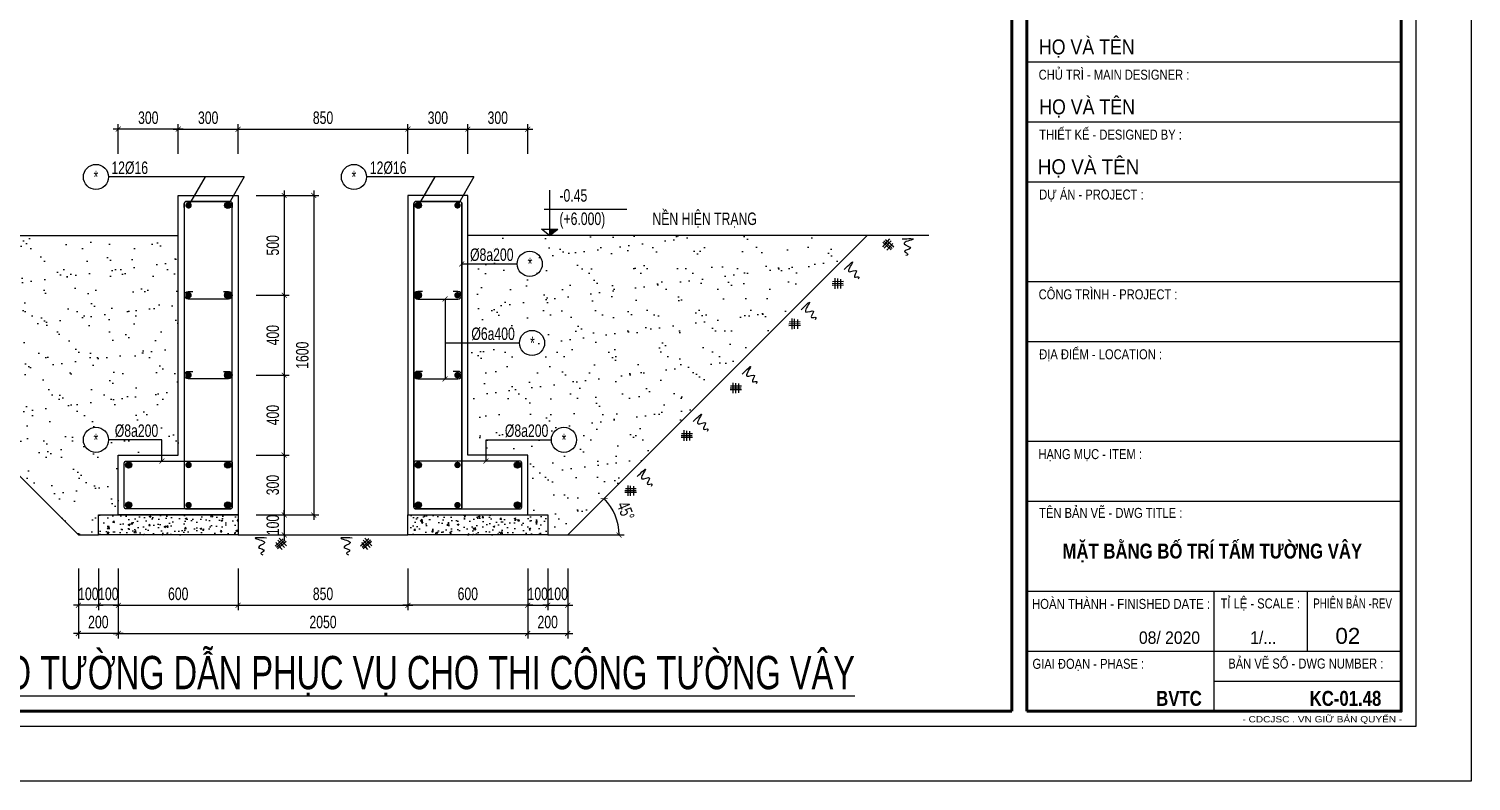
# Model space of a CAD drawing. Extents: x -492186 to -87117, y -344848 to 147457.
# Drawn here: x -381757 to -323986, y 28657 to 58793 of the extents above; entities that cross this region are included whole.
import ezdxf
from ezdxf.enums import TextEntityAlignment as Align

# ---------------------------------------------------------------- set-up
doc = ezdxf.new("R2010")
doc.units = 0
doc.header["$LTSCALE"] = 250
doc.header["$MEASUREMENT"] = 0
doc.layers.get('0').update_dxf_attribs({"linetype": 'CONTINUOUS'})
doc.layers.get('Defpoints').update_dxf_attribs({"linetype": 'CONTINUOUS'})
for name, color, linetype in [('CDC -TEXT KHUNG', 7, 'CONTINUOUS'), ('CDC-KHUNGTEN', 7, 'CONTINUOUS'), ('CDC.02.DIM', 1, 'CONTINUOUS'), ('CDC.03.BORDER', 3, 'CONTINUOUS'), ('CDC.05.STEEL', 4, 'CONTINUOUS'), ('CDC.06.TEXT', 2, 'CONTINUOUS'), ('CDC.10.HATCH', 9, 'CONTINUOUS'), ('CDC.11.NOTE', 8, 'CONTINUOUS'), ('CDC.12.PILE', 7, 'CONTINUOUS'), ('CDC.14.STEELNUM', 9, 'CONTINUOUS')]:
    doc.layers.add(name, color=color, linetype=linetype)
doc.styles.add('arial', font='arial.ttf', dxfattribs={"width": 0.7})
doc.styles.add('Arial_B_3', font='arialbd.ttf', dxfattribs={"width": 0.75, "height": 3})
doc.styles.add('KT CDC', font='arial.ttf', dxfattribs={"width": 0.85, "height": 200})
doc.dimstyles.new('DIM 200-25', dxfattribs={"dimscale": 200, "dimtxt": 2.5, "dimasz": 1, "dimexe": 1, "dimexo": 0, "dimgap": 1, "dimtad": 1, "dimdec": 0, "dimlfac": 0.125, "dimdsep": 46, "dimtxsty": 'arial', "dimblk": 'ARCHTICK', "dimcen": 1, "dimdle": 1, "dimclrd": 256, "dimclre": 256, "dimclrt": 2, "dimadec": 0, "dimazin": 0, "dimtfac": 0.00072, "dimtdec": 0, "dimtix": 1, "dimtmove": 2, "dimatfit": 3, "dimldrblk": 'ARCHTICK', "dimfxl": 1, "dimtolj": 1, "dimlwd": -1, "dimlwe": -1, "dimarcsym": 1})
pattern_1 = [(50, (0, 0), (717.2602, -62.7521), [75, -825]), (355, (0, 0), (-138.7513, 752.1921), [60, -660]), (100.45144, (59.8, -5.2), (578.5088, 689.44), [63.7402, -701.1421]), (46.1842, (0, 200), (1067.2413, -165.5193), [112.5, -1237.5]), (96.63564, (88.9, 186.2), (934.662, 974.1186), [95.6103, -1051.7138]), (351.18416, (0, 200), (934.662, 974.1186), [90, -990]), (21, (100, 150), (596.90705, -402.6189), [75, -825]), (326, (100, 150), (243.3153, 725.15), [60, -660]), (71.45144, (149.74, 116.45), (840.2224, 322.5312), [63.7402, -701.1421]), (37.5, (0, 0), (12.15986, 332.89385), [0, -652, 0, -670, 0, -662.5]), (7.5, (0, 0), (263.06954, 394.4117), [0, -382, 0, -637, 0, -252.5]), (327.5, (-223, 0), (533.82244, -22.55487), [0, -250, 0, -780, 0, -1035]), (317.5, (-323, 0), (583.18617, 100.105), [0, -325, 0, -518, 0, -735])]
pattern_2 = [(37.5, (118496.4, -20105.5), (-41.9956, 1284.5492), [0, -1013.3333, 0, -1133.3333, 0, -1083.3333]), (7.5, (118496.4, -20105.5), (1179.851, 1881.4307), [0, -546.6667, 0, -913.3333, 0, -350]), (327.5, (117676.4, -20105.5), (2076.0946, 3.7727), [0, -333.3333, 0, -1200, 0, -1566.6667]), (317.5, (117676.4, -20105.5), (2004.0844, 585.117), [0, -166.6667, 0, -786.6667, 0, -900])]

# ---------------------------------------------------------------- blocks, each defined once
blk = doc.blocks.new('_ARCHTICK')
at = {"color": 0, "linetype": 'ByBlock', "const_width": 0.15}
blk.add_lwpolyline([(-0.5, -0.5), (0.5, 0.5)], dxfattribs=at)
blk = doc.blocks.new('*D8')
at = {"layer": 'CDC.02.DIM', "transparency": 16777216}
for p, q in [((-378174, 37176), (-378174, 35501)), ((-373374, 37176), (-373374, 35501)), ((-378374, 35701), (-373174, 35701))]:
    blk.add_line(p, q, dxfattribs=at)
at = {"layer": 'Defpoints', "color": 0, "transparency": 16777216}
for p in [(-378174, 37176), (-373374, 37176), (-373374, 35701)]:
    blk.add_point(p, dxfattribs=at)
at = {"layer": 'CDC.02.DIM', "transparency": 16777216, "xscale": 200, "yscale": 200, "zscale": 200, "rotation": 180}
blk.add_blockref('_ARCHTICK', (-378174, 35701), dxfattribs=at)
at = {"layer": 'CDC.02.DIM', "transparency": 16777216, "xscale": 200, "yscale": 200, "zscale": 200}
blk.add_blockref('_ARCHTICK', (-373374, 35701), dxfattribs=at)
at = {"layer": 'CDC.02.DIM', "color": 2, "transparency": 16777216, "insert": (-375774, 36157), "char_height": 500, "attachment_point": 5, "style": 'arial'}
blk.add_mtext('\\A1;600', dxfattribs=at)
blk = doc.blocks.new('*D9')
at = {"layer": 'CDC.02.DIM', "transparency": 16777216}
for p, q in [((-366574, 37176), (-366574, 35501)), ((-361774, 37176), (-361774, 35501)), ((-361574, 35701), (-366774, 35701))]:
    blk.add_line(p, q, dxfattribs=at)
at = {"layer": 'Defpoints', "color": 0, "transparency": 16777216}
for p in [(-366574, 37176), (-361774, 37176), (-366574, 35701)]:
    blk.add_point(p, dxfattribs=at)
at = {"layer": 'CDC.02.DIM', "transparency": 16777216, "xscale": 200, "yscale": 200, "zscale": 200, "rotation": 180}
blk.add_blockref('_ARCHTICK', (-366574, 35701), dxfattribs=at)
at = {"layer": 'CDC.02.DIM', "transparency": 16777216, "xscale": 200, "yscale": 200, "zscale": 200}
blk.add_blockref('_ARCHTICK', (-361774, 35701), dxfattribs=at)
at = {"layer": 'CDC.02.DIM', "color": 2, "transparency": 16777216, "insert": (-364174, 36157), "char_height": 500, "attachment_point": 5, "style": 'arial'}
blk.add_mtext('\\A1;600', dxfattribs=at)
blk = doc.blocks.new('*D10')
at = {"layer": 'CDC.02.DIM', "transparency": 16777216}
for p, q in [((-373374, 37176), (-373374, 35501)), ((-366574, 37176), (-366574, 35501)), ((-373574, 35701), (-366374, 35701))]:
    blk.add_line(p, q, dxfattribs=at)
at = {"layer": 'Defpoints', "color": 0, "transparency": 16777216}
for p in [(-373374, 37176), (-366574, 37176), (-366574, 35701)]:
    blk.add_point(p, dxfattribs=at)
at = {"layer": 'CDC.02.DIM', "transparency": 16777216, "xscale": 200, "yscale": 200, "zscale": 200, "rotation": 180}
blk.add_blockref('_ARCHTICK', (-373374, 35701), dxfattribs=at)
at = {"layer": 'CDC.02.DIM', "transparency": 16777216, "xscale": 200, "yscale": 200, "zscale": 200}
blk.add_blockref('_ARCHTICK', (-366574, 35701), dxfattribs=at)
at = {"layer": 'CDC.02.DIM', "color": 2, "transparency": 16777216, "insert": (-369974, 36157), "char_height": 500, "attachment_point": 5, "style": 'arial'}
blk.add_mtext('\\A1;850', dxfattribs=at)
blk = doc.blocks.new('*D11')
at = {"layer": 'CDC.02.DIM', "transparency": 16777216}
for p, q in [((-378174, 37176), (-378174, 34374)), ((-361774, 37176), (-361774, 34374)), ((-378374, 34574), (-361574, 34574))]:
    blk.add_line(p, q, dxfattribs=at)
at = {"layer": 'Defpoints', "color": 0, "transparency": 16777216}
for p in [(-378174, 37176), (-361774, 37176), (-361774, 34574)]:
    blk.add_point(p, dxfattribs=at)
at = {"layer": 'CDC.02.DIM', "transparency": 16777216, "xscale": 200, "yscale": 200, "zscale": 200, "rotation": 180}
blk.add_blockref('_ARCHTICK', (-378174, 34574), dxfattribs=at)
at = {"layer": 'CDC.02.DIM', "transparency": 16777216, "xscale": 200, "yscale": 200, "zscale": 200}
blk.add_blockref('_ARCHTICK', (-361774, 34574), dxfattribs=at)
at = {"layer": 'CDC.02.DIM', "color": 2, "transparency": 16777216, "insert": (-369974, 35029), "char_height": 500, "attachment_point": 5, "style": 'arial'}
blk.add_mtext('\\A1;2050', dxfattribs=at)
blk = doc.blocks.new('*D12')
at = {"layer": 'CDC.02.DIM', "transparency": 16777216}
for p, q in [((-375774, 53787), (-375774, 54975)), ((-373374, 53787), (-373374, 54975)), ((-375974, 54775), (-373174, 54775))]:
    blk.add_line(p, q, dxfattribs=at)
at = {"layer": 'Defpoints', "color": 0, "transparency": 16777216}
for p in [(-373374, 54775), (-375774, 53787), (-373374, 53787)]:
    blk.add_point(p, dxfattribs=at)
at = {"layer": 'CDC.02.DIM', "transparency": 16777216, "xscale": 200, "yscale": 200, "zscale": 200, "rotation": 180}
blk.add_blockref('_ARCHTICK', (-375774, 54775), dxfattribs=at)
at = {"layer": 'CDC.02.DIM', "transparency": 16777216, "xscale": 200, "yscale": 200, "zscale": 200}
blk.add_blockref('_ARCHTICK', (-373374, 54775), dxfattribs=at)
at = {"layer": 'CDC.02.DIM', "color": 2, "transparency": 16777216, "insert": (-374574, 55230), "char_height": 500, "attachment_point": 5, "style": 'arial'}
blk.add_mtext('\\A1;300', dxfattribs=at)
blk = doc.blocks.new('*D13')
at = {"layer": 'CDC.02.DIM', "transparency": 16777216}
for p, q in [((-373374, 53787), (-373374, 54975)), ((-366574, 53787), (-366574, 54975)), ((-373574, 54775), (-366374, 54775))]:
    blk.add_line(p, q, dxfattribs=at)
at = {"layer": 'Defpoints', "color": 0, "transparency": 16777216}
for p in [(-366574, 54775), (-373374, 53787), (-366574, 53787)]:
    blk.add_point(p, dxfattribs=at)
at = {"layer": 'CDC.02.DIM', "transparency": 16777216, "xscale": 200, "yscale": 200, "zscale": 200, "rotation": 180}
blk.add_blockref('_ARCHTICK', (-373374, 54775), dxfattribs=at)
at = {"layer": 'CDC.02.DIM', "transparency": 16777216, "xscale": 200, "yscale": 200, "zscale": 200}
blk.add_blockref('_ARCHTICK', (-366574, 54775), dxfattribs=at)
at = {"layer": 'CDC.02.DIM', "color": 2, "transparency": 16777216, "insert": (-369974, 55230), "char_height": 500, "attachment_point": 5, "style": 'arial'}
blk.add_mtext('\\A1;850', dxfattribs=at)
blk = doc.blocks.new('*D14')
at = {"layer": 'CDC.02.DIM', "transparency": 16777216}
for p, q in [((-366574, 53787), (-366574, 54975)), ((-364174, 53787), (-364174, 54975)), ((-366774, 54775), (-363974, 54775))]:
    blk.add_line(p, q, dxfattribs=at)
at = {"layer": 'Defpoints', "color": 0, "transparency": 16777216}
for p in [(-364174, 54775), (-366574, 53787), (-364174, 53787)]:
    blk.add_point(p, dxfattribs=at)
at = {"layer": 'CDC.02.DIM', "transparency": 16777216, "xscale": 200, "yscale": 200, "zscale": 200, "rotation": 180}
blk.add_blockref('_ARCHTICK', (-366574, 54775), dxfattribs=at)
at = {"layer": 'CDC.02.DIM', "transparency": 16777216, "xscale": 200, "yscale": 200, "zscale": 200}
blk.add_blockref('_ARCHTICK', (-364174, 54775), dxfattribs=at)
at = {"layer": 'CDC.02.DIM', "color": 2, "transparency": 16777216, "insert": (-365374, 55230), "char_height": 500, "attachment_point": 5, "style": 'arial'}
blk.add_mtext('\\A1;300', dxfattribs=at)
blk = doc.blocks.new('A$C12976D00')
at = {"layer": 'CDC.10.HATCH'}
for p, q in [((37.9, 88.8), (0, 47.4)), ((7.9, 78.6), (52.4, 38.7)), ((45.9, 78.5), (9.9, 39.2)), ((16.5, 85.3), (60.2, 46.1)), ((1.6, 71.8), (47, 31.1)), ((56.4, 64.9), (23, 28.4))]:
    blk.add_line(p, q, dxfattribs=at)
blk.add_spline([(105.7, 89.6), (164.7, 87.4), (116.6, 63.4), (149.4, 39.3), (118.8, 21.9), (136.3, 6.6), (125.4, 0)], degree=3, dxfattribs=at)
blk = doc.blocks.new('*D15')
at = {"layer": 'CDC.02.DIM', "transparency": 16777216}
for p, q in [((-361774, 37176), (-361774, 35501)), ((-360974, 37176), (-360974, 35501)), ((-361774, 35701), (-361974, 35701)), ((-361774, 35701), (-360974, 35701)), ((-360974, 35701), (-360774, 35701))]:
    blk.add_line(p, q, dxfattribs=at)
at = {"layer": 'Defpoints', "color": 0, "transparency": 16777216}
for p in [(-361774, 37176), (-360974, 37176), (-360974, 35701)]:
    blk.add_point(p, dxfattribs=at)
at = {"layer": 'CDC.02.DIM', "transparency": 16777216, "xscale": 200, "yscale": 200, "zscale": 200}
blk.add_blockref('_ARCHTICK', (-361774, 35701), dxfattribs=at)
at = {"layer": 'CDC.02.DIM', "transparency": 16777216, "xscale": 200, "yscale": 200, "zscale": 200, "rotation": 180}
blk.add_blockref('_ARCHTICK', (-360974, 35701), dxfattribs=at)
at = {"layer": 'CDC.02.DIM', "color": 2, "transparency": 16777216, "insert": (-361374, 36157), "char_height": 500, "attachment_point": 5, "style": 'arial'}
blk.add_mtext('\\A1;100', dxfattribs=at)
blk = doc.blocks.new('*D114')
at = {"layer": 'CDC.02.DIM', "transparency": 16777216}
for p, q in [((-372654, 39319), (-371329, 39319)), ((-371529, 39319), (-371529, 39519)), ((-371529, 39319), (-371529, 38519)), ((-372654, 38519), (-371329, 38519)), ((-371529, 38519), (-371529, 38319))]:
    blk.add_line(p, q, dxfattribs=at)
at = {"layer": 'Defpoints', "color": 0, "transparency": 16777216}
for p in [(-372654, 39319), (-372654, 38519), (-371529, 38519)]:
    blk.add_point(p, dxfattribs=at)
at = {"layer": 'CDC.02.DIM', "transparency": 16777216, "xscale": 200, "yscale": 200, "zscale": 200}
for p, rotation in [((-371529, 39319), 270), ((-371529, 38519), 90)]:
    blk.add_blockref('_ARCHTICK', p, dxfattribs=dict(at, rotation=rotation))
at = {"layer": 'CDC.02.DIM', "color": 2, "transparency": 16777216, "insert": (-371984, 38919), "char_height": 500, "attachment_point": 5, "rotation": 90, "style": 'arial'}
blk.add_mtext('\\A1;100', dxfattribs=at)
blk = doc.blocks.new('*D115')
at = {"layer": 'CDC.02.DIM', "transparency": 16777216}
for p, q in [((-372654, 41719), (-371329, 41719)), ((-371529, 41919), (-371529, 39119)), ((-372654, 39319), (-371329, 39319))]:
    blk.add_line(p, q, dxfattribs=at)
at = {"layer": 'Defpoints', "color": 0, "transparency": 16777216}
for p in [(-372654, 41719), (-372654, 39319), (-371529, 39319)]:
    blk.add_point(p, dxfattribs=at)
at = {"layer": 'CDC.02.DIM', "transparency": 16777216, "xscale": 200, "yscale": 200, "zscale": 200}
for p, rotation in [((-371529, 41719), 90), ((-371529, 39319), 270)]:
    blk.add_blockref('_ARCHTICK', p, dxfattribs=dict(at, rotation=rotation))
at = {"layer": 'CDC.02.DIM', "color": 2, "transparency": 16777216, "insert": (-371985, 40519), "char_height": 500, "attachment_point": 5, "rotation": 90, "style": 'arial'}
blk.add_mtext('\\A1;300', dxfattribs=at)
blk = doc.blocks.new('*D116')
at = {"layer": 'CDC.02.DIM', "transparency": 16777216}
for p, q in [((-372654, 52119), (-371329, 52119)), ((-371529, 52319), (-371529, 47922)), ((-372654, 48122), (-371329, 48122))]:
    blk.add_line(p, q, dxfattribs=at)
at = {"layer": 'Defpoints', "color": 0, "transparency": 16777216}
for p in [(-372654, 52119), (-372654, 48122), (-371529, 48122)]:
    blk.add_point(p, dxfattribs=at)
at = {"layer": 'CDC.02.DIM', "transparency": 16777216, "xscale": 200, "yscale": 200, "zscale": 200}
for p, rotation in [((-371529, 52119), 90), ((-371529, 48122), 270)]:
    blk.add_blockref('_ARCHTICK', p, dxfattribs=dict(at, rotation=rotation))
at = {"layer": 'CDC.02.DIM', "color": 2, "transparency": 16777216, "insert": (-371984, 50121), "char_height": 500, "attachment_point": 5, "rotation": 90, "style": 'arial'}
blk.add_mtext('\\A1;500', dxfattribs=at)
blk = doc.blocks.new('*D117')
at = {"layer": 'CDC.02.DIM', "transparency": 16777216}
for p, q in [((-372654, 48122), (-371329, 48122)), ((-371529, 48322), (-371529, 44722)), ((-372654, 44922), (-371329, 44922))]:
    blk.add_line(p, q, dxfattribs=at)
at = {"layer": 'Defpoints', "color": 0, "transparency": 16777216}
for p in [(-372654, 48122), (-372654, 44922), (-371529, 44922)]:
    blk.add_point(p, dxfattribs=at)
at = {"layer": 'CDC.02.DIM', "transparency": 16777216, "xscale": 200, "yscale": 200, "zscale": 200}
for p, rotation in [((-371529, 48122), 90), ((-371529, 44922), 270)]:
    blk.add_blockref('_ARCHTICK', p, dxfattribs=dict(at, rotation=rotation))
at = {"layer": 'CDC.02.DIM', "color": 2, "transparency": 16777216, "insert": (-371984, 46522), "char_height": 500, "attachment_point": 5, "rotation": 90, "style": 'arial'}
blk.add_mtext('\\A1;400', dxfattribs=at)
blk = doc.blocks.new('*D118')
at = {"layer": 'CDC.02.DIM', "transparency": 16777216}
for p, q in [((-371529, 45122), (-371529, 41519)), ((-372654, 44922), (-371329, 44922)), ((-372654, 41719), (-371329, 41719))]:
    blk.add_line(p, q, dxfattribs=at)
at = {"layer": 'Defpoints', "color": 0, "transparency": 16777216}
for p in [(-372654, 44922), (-372654, 41719), (-371529, 41719)]:
    blk.add_point(p, dxfattribs=at)
at = {"layer": 'CDC.02.DIM', "transparency": 16777216, "xscale": 200, "yscale": 200, "zscale": 200}
for p, rotation in [((-371529, 44922), 90), ((-371529, 41719), 270)]:
    blk.add_blockref('_ARCHTICK', p, dxfattribs=dict(at, rotation=rotation))
at = {"layer": 'CDC.02.DIM', "color": 2, "transparency": 16777216, "insert": (-371984, 43321), "char_height": 500, "attachment_point": 5, "rotation": 90, "style": 'arial'}
blk.add_mtext('\\A1;400', dxfattribs=at)
blk = doc.blocks.new('*D119')
at = {"layer": 'CDC.02.DIM', "transparency": 16777216}
for p, q in [((-371473, 52119), (-370148, 52119)), ((-370348, 52319), (-370348, 39119)), ((-371473, 39319), (-370148, 39319))]:
    blk.add_line(p, q, dxfattribs=at)
at = {"layer": 'Defpoints', "color": 0, "transparency": 16777216}
for p in [(-371473, 52119), (-371473, 39319), (-370348, 39319)]:
    blk.add_point(p, dxfattribs=at)
at = {"layer": 'CDC.02.DIM', "transparency": 16777216, "xscale": 200, "yscale": 200, "zscale": 200}
for p, rotation in [((-370348, 52119), 90), ((-370348, 39319), 270)]:
    blk.add_blockref('_ARCHTICK', p, dxfattribs=dict(at, rotation=rotation))
at = {"layer": 'CDC.02.DIM', "color": 2, "transparency": 16777216, "insert": (-370803, 45719), "char_height": 500, "attachment_point": 5, "rotation": 90, "style": 'arial'}
blk.add_mtext('\\A1;1600', dxfattribs=at)
blk = doc.blocks.new('*D127')
at = {"layer": 'CDC.02.DIM', "transparency": 16777216}
for p, q in [((-378174, 53787), (-378174, 54975)), ((-375774, 53787), (-375774, 54975)), ((-375574, 54775), (-378374, 54775))]:
    blk.add_line(p, q, dxfattribs=at)
at = {"layer": 'Defpoints', "color": 0, "transparency": 16777216}
for p in [(-378174, 54775), (-378174, 53787), (-375774, 53787)]:
    blk.add_point(p, dxfattribs=at)
at = {"layer": 'CDC.02.DIM', "transparency": 16777216, "xscale": 200, "yscale": 200, "zscale": 200, "rotation": 180}
blk.add_blockref('_ARCHTICK', (-378174, 54775), dxfattribs=at)
at = {"layer": 'CDC.02.DIM', "transparency": 16777216, "xscale": 200, "yscale": 200, "zscale": 200}
blk.add_blockref('_ARCHTICK', (-375774, 54775), dxfattribs=at)
at = {"layer": 'CDC.02.DIM', "color": 2, "transparency": 16777216, "insert": (-376974, 55230), "char_height": 500, "attachment_point": 5, "style": 'arial'}
blk.add_mtext('\\A1;300', dxfattribs=at)
blk = doc.blocks.new('*D128')
at = {"layer": 'CDC.02.DIM', "transparency": 16777216}
for p, q in [((-364174, 53787), (-364174, 54975)), ((-361774, 53787), (-361774, 54975)), ((-364374, 54775), (-361574, 54775))]:
    blk.add_line(p, q, dxfattribs=at)
at = {"layer": 'Defpoints', "color": 0, "transparency": 16777216}
for p in [(-361774, 54775), (-364174, 53787), (-361774, 53787)]:
    blk.add_point(p, dxfattribs=at)
at = {"layer": 'CDC.02.DIM', "transparency": 16777216, "xscale": 200, "yscale": 200, "zscale": 200, "rotation": 180}
blk.add_blockref('_ARCHTICK', (-364174, 54775), dxfattribs=at)
at = {"layer": 'CDC.02.DIM', "transparency": 16777216, "xscale": 200, "yscale": 200, "zscale": 200}
blk.add_blockref('_ARCHTICK', (-361774, 54775), dxfattribs=at)
at = {"layer": 'CDC.02.DIM', "color": 2, "transparency": 16777216, "insert": (-362974, 55230), "char_height": 500, "attachment_point": 5, "style": 'arial'}
blk.add_mtext('\\A1;300', dxfattribs=at)
blk = doc.blocks.new('*D129')
at = {"layer": 'CDC.02.DIM', "transparency": 16777216}
for p, q in [((-379774, 37176), (-379774, 35501)), ((-378974, 37176), (-378974, 35501)), ((-379774, 35701), (-379974, 35701)), ((-378974, 35701), (-379774, 35701)), ((-378974, 35701), (-378774, 35701))]:
    blk.add_line(p, q, dxfattribs=at)
at = {"layer": 'Defpoints', "color": 0, "transparency": 16777216}
for p in [(-379774, 37176), (-378974, 37176), (-379774, 35701)]:
    blk.add_point(p, dxfattribs=at)
at = {"layer": 'CDC.02.DIM', "transparency": 16777216, "xscale": 200, "yscale": 200, "zscale": 200}
blk.add_blockref('_ARCHTICK', (-379774, 35701), dxfattribs=at)
at = {"layer": 'CDC.02.DIM', "transparency": 16777216, "xscale": 200, "yscale": 200, "zscale": 200, "rotation": 180}
blk.add_blockref('_ARCHTICK', (-378974, 35701), dxfattribs=at)
at = {"layer": 'CDC.02.DIM', "color": 2, "transparency": 16777216, "insert": (-379374, 36157), "char_height": 500, "attachment_point": 5, "style": 'arial'}
blk.add_mtext('\\A1;100', dxfattribs=at)
blk = doc.blocks.new('*D130')
at = {"layer": 'CDC.02.DIM', "transparency": 16777216}
for p, q in [((-378974, 37176), (-378974, 35501)), ((-378174, 37176), (-378174, 35501)), ((-378974, 35701), (-379174, 35701)), ((-378174, 35701), (-378974, 35701)), ((-378174, 35701), (-377974, 35701))]:
    blk.add_line(p, q, dxfattribs=at)
at = {"layer": 'Defpoints', "color": 0, "transparency": 16777216}
for p in [(-378974, 37176), (-378174, 37176), (-378974, 35701)]:
    blk.add_point(p, dxfattribs=at)
at = {"layer": 'CDC.02.DIM', "transparency": 16777216, "xscale": 200, "yscale": 200, "zscale": 200}
blk.add_blockref('_ARCHTICK', (-378974, 35701), dxfattribs=at)
at = {"layer": 'CDC.02.DIM', "transparency": 16777216, "xscale": 200, "yscale": 200, "zscale": 200, "rotation": 180}
blk.add_blockref('_ARCHTICK', (-378174, 35701), dxfattribs=at)
at = {"layer": 'CDC.02.DIM', "color": 2, "transparency": 16777216, "insert": (-378574, 36157), "char_height": 500, "attachment_point": 5, "style": 'arial'}
blk.add_mtext('\\A1;100', dxfattribs=at)
blk = doc.blocks.new('*D131')
at = {"layer": 'CDC.02.DIM', "transparency": 16777216}
for p, q in [((-379774, 37176), (-379774, 34374)), ((-378174, 37176), (-378174, 34374)), ((-377974, 34574), (-379974, 34574))]:
    blk.add_line(p, q, dxfattribs=at)
at = {"layer": 'Defpoints', "color": 0, "transparency": 16777216}
for p in [(-379774, 37176), (-378174, 37176), (-379774, 34574)]:
    blk.add_point(p, dxfattribs=at)
at = {"layer": 'CDC.02.DIM', "transparency": 16777216, "xscale": 200, "yscale": 200, "zscale": 200, "rotation": 180}
blk.add_blockref('_ARCHTICK', (-379774, 34574), dxfattribs=at)
at = {"layer": 'CDC.02.DIM', "transparency": 16777216, "xscale": 200, "yscale": 200, "zscale": 200}
blk.add_blockref('_ARCHTICK', (-378174, 34574), dxfattribs=at)
at = {"layer": 'CDC.02.DIM', "color": 2, "transparency": 16777216, "insert": (-378974, 35029), "char_height": 500, "attachment_point": 5, "style": 'arial'}
blk.add_mtext('\\A1;200', dxfattribs=at)
blk = doc.blocks.new('*D132')
at = {"layer": 'CDC.02.DIM', "transparency": 16777216}
for p, q in [((-360974, 37176), (-360974, 35501)), ((-360174, 37176), (-360174, 35501)), ((-360974, 35701), (-361174, 35701)), ((-360974, 35701), (-360174, 35701)), ((-360174, 35701), (-359974, 35701))]:
    blk.add_line(p, q, dxfattribs=at)
at = {"layer": 'Defpoints', "color": 0, "transparency": 16777216}
for p in [(-360974, 37176), (-360174, 37176), (-360174, 35701)]:
    blk.add_point(p, dxfattribs=at)
at = {"layer": 'CDC.02.DIM', "transparency": 16777216, "xscale": 200, "yscale": 200, "zscale": 200}
blk.add_blockref('_ARCHTICK', (-360974, 35701), dxfattribs=at)
at = {"layer": 'CDC.02.DIM', "transparency": 16777216, "xscale": 200, "yscale": 200, "zscale": 200, "rotation": 180}
blk.add_blockref('_ARCHTICK', (-360174, 35701), dxfattribs=at)
at = {"layer": 'CDC.02.DIM', "color": 2, "transparency": 16777216, "insert": (-360574, 36157), "char_height": 500, "attachment_point": 5, "style": 'arial'}
blk.add_mtext('\\A1;100', dxfattribs=at)
blk = doc.blocks.new('*D133')
at = {"layer": 'CDC.02.DIM', "transparency": 16777216}
for p, q in [((-361774, 37176), (-361774, 34374)), ((-360174, 37176), (-360174, 34374)), ((-361974, 34574), (-359974, 34574))]:
    blk.add_line(p, q, dxfattribs=at)
at = {"layer": 'Defpoints', "color": 0, "transparency": 16777216}
for p in [(-361774, 37176), (-360174, 37176), (-360174, 34574)]:
    blk.add_point(p, dxfattribs=at)
at = {"layer": 'CDC.02.DIM', "transparency": 16777216, "xscale": 200, "yscale": 200, "zscale": 200, "rotation": 180}
blk.add_blockref('_ARCHTICK', (-361774, 34574), dxfattribs=at)
at = {"layer": 'CDC.02.DIM', "transparency": 16777216, "xscale": 200, "yscale": 200, "zscale": 200}
blk.add_blockref('_ARCHTICK', (-360174, 34574), dxfattribs=at)
at = {"layer": 'CDC.02.DIM', "color": 2, "transparency": 16777216, "insert": (-360974, 35029), "char_height": 500, "attachment_point": 5, "style": 'arial'}
blk.add_mtext('\\A1;200', dxfattribs=at)
blk = doc.blocks.new('*D134')
at = {"layer": 'CDC.02.DIM', "transparency": 16777216}
blk.add_line((-358494, 38519), (-357915, 38519), dxfattribs=at)
blk.add_arc((-360174, 38519), 2059, 0, 45, dxfattribs=at)
at = {"layer": 'Defpoints', "color": 0, "transparency": 16777216}
for p in [(-348174, 50519), (-358185, 39052), (-360174, 38519), (-360174, 38519), (-358494, 38519)]:
    blk.add_point(p, dxfattribs=at)
at = {"layer": 'CDC.02.DIM', "transparency": 16777216, "xscale": 200, "yscale": 200, "zscale": 200}
for p, rotation in [((-358718, 39975), 135.0000000000007), ((-358115, 38519), 270.0000000000005)]:
    blk.add_blockref('_ARCHTICK', p, dxfattribs=dict(at, rotation=rotation))
at = {"layer": 'CDC.02.DIM', "color": 2, "transparency": 16777216, "insert": (-357852, 39481), "char_height": 500, "attachment_point": 5, "rotation": 292.5, "style": 'arial'}
blk.add_mtext('\\A1;45°', dxfattribs=at)
blk = doc.blocks.new('KHUNG TEN')
at = {"layer": 'CDC-KHUNGTEN', "color": 6, "lineweight": 25}
for p, q in [((82700, 14400), (75200, 14400)), ((82700, 13200), (75200, 13200)), ((82700, 12000), (75200, 12000)), ((82700, 10000), (75200, 10000)), ((82700, 8800), (75200, 8800)), ((82700, 6800), (75200, 6800)), ((82700, 5600), (75200, 5600)), ((82700, 3800), (75200, 3800)), ((78950, 1400), (78950, 3800)), ((80825, 2600), (80825, 3800)), ((82700, 2600), (75200, 2600)), ((78950, 2000), (82700, 2000))]:
    blk.add_line(p, q, dxfattribs=at)
at = {"layer": 'CDC-KHUNGTEN', "color": 8}
blk.add_lwpolyline([(75096, 1100), (83000, 1100), (83000, 58300), (3000, 58300), (3000, 1100), (75096, 1100)], dxfattribs=at)
at = {"layer": 'CDC-KHUNGTEN', "color": 255, "lineweight": 60}
blk.add_lwpolyline([(74900, 1400), (74900, 58000), (3300, 58000), (3300, 1400), (74900, 1400)], close=True, dxfattribs=at)
blk.add_lwpolyline([(75200, 1400), (82700, 1400), (82700, 58000), (75200, 58000), (75200, 1400)], dxfattribs=at)
at = {"layer": 'Defpoints', "color": 1, "ltscale": 0.2}
blk.add_lwpolyline([(0, 0), (0, 59400), (84100, 59400), (84100, 0), (0, 0)], close=True, dxfattribs=at)
at = {"layer": 'CDC -TEXT KHUNG', "color": 7, "style": 'Arial_B_3', "width": 0.8}
blk.add_text('BVTC', height=300, dxfattribs=at).set_placement((78705, 1508), align=Align.RIGHT)
at = {"layer": 'CDC -TEXT KHUNG', "color": 6, "style": 'KT CDC', "width": 1.15}
blk.add_text('- CDCJSC . VN GIỮ BẢN QUYỂN -', height=125.69, dxfattribs=at).set_placement((79519, 1177))
at = {"layer": 'CDC-KHUNGTEN', "color": 7}
for style, width, p in [('KT CDC', 0.85, (75442, 14556)), ('KT CDC', 0.85, (75448, 13356)), ('arial', 0.9, (75421, 12156))]:
    blk.add_text('HỌ VÀ TÊN', height=300, dxfattribs=dict(at, style=style, width=width)).set_placement(p)
at = {"layer": 'CDC-KHUNGTEN', "color": 6, "style": 'arial'}
for s, width, p in [('CHỦ TRÌ - MAIN DESIGNER :', 0.8, (75438, 14050)), ('THIẾT KẾ - DESIGNED BY :', 0.8, (75450, 12850)), ('DỰ ÁN - PROJECT :  ', 0.8, (75449, 11650)), ('CÔNG TRÌNH - PROJECT :  ', 0.8, (75438, 9650)), ('ĐỊA ĐIỂM - LOCATION :', 0.8, (75449, 8450)), ('HẠNG MỤC - ITEM : ', 0.8, (75433, 6450)), ('TÊN BẢN VẼ - DWG TITLE :', 0.8, (75448, 5273)), ('TỈ LỆ - SCALE :', 0.8, (79082, 3459)), ('PHIÊN BẢN -REV', 0.7, (80938, 3459)), ('GIAI ĐOẠN - PHASE :', 0.8, (75315, 2250)), ('BẢN VẼ SỐ - DWG NUMBER :', 0.8, (79236, 2256))]:
    blk.add_text(s, height=200, dxfattribs=dict(at, width=width)).set_placement(p)
at = {"layer": 'CDC-KHUNGTEN', "color": 6, "style": 'arial', "width": 0.814645}
blk.add_text('HOÀN THÀNH - FINISHED DATE :', height=200, dxfattribs=at).set_placement((75304, 3450), (78870, 3450), align=Align.FIT)
at = {"layer": 'CDC-KHUNGTEN', "color": 7, "style": 'arial', "width": 0.9}
for s, p in [('08/ 2020', (78670, 2750)), ('1/...', (80200, 2750))]:
    blk.add_text(s, height=250, dxfattribs=at).set_placement(p, align=Align.RIGHT)
at = {"layer": 'CDC-KHUNGTEN', "color": 7, "style": 'KT CDC'}
blk.add_text('02', height=320, dxfattribs=at).set_placement((81879, 2750), align=Align.RIGHT)

msp = doc.modelspace()

# ---------------------------------------------------------------- hatches: boundary and pattern name
at = {"layer": 'CDC.10.HATCH'}
h = msp.add_hatch(dxfattribs=at)
h.set_pattern_fill('AR-SAND', color=256, scale=666.666667)
h.set_pattern_definition(pattern_2)
h.paths.add_polyline_path([(-375773.7, 49486), (-375773.7, 50519.2), (-391773.7, 50519.2), (-379773.7, 38519.2), (-378973.7, 38519.2), (-378973.7, 39319.2), (-378173.7, 39319.2), (-378173.7, 41719.2), (-376426.7, 41719.2), (-376426.7, 42329.5), (-378566.5, 42329.5, -1), (-379574.5, 42329.5, -1), (-378566.5, 42329.5), (-376426.7, 42329.5), (-376426.7, 41719.2), (-375773.7, 41719.2)])
h.paths.add_polyline_path([(-378262.9, 42293.4), (-376626.5, 42293.4), (-376626.5, 43101.2), (-378262.9, 43101.2)], flags=24)
h = msp.add_hatch(dxfattribs=at)
h.set_pattern_fill('AR-SAND', color=256, scale=666.666667)
h.set_pattern_definition(pattern_2)
h.paths.add_polyline_path([(-348173.7, 50519.2), (-364173.7, 50519.2), (-364173.7, 49378.5), (-362515.9, 49378.5, -1), (-361507.9, 49378.5, -1), (-362515.9, 49378.5), (-364173.7, 49378.5), (-364173.7, 46211.1), (-362424.3, 46211.1, -1), (-361416.3, 46211.1, -1), (-362424.3, 46211.1), (-364173.7, 46211.1), (-364173.7, 41719.2), (-363444.3, 41719.2), (-363444.3, 42329.5), (-360828.5, 42329.5, -1), (-359820.5, 42329.5, -1), (-360828.5, 42329.5), (-363444.3, 42329.5), (-363444.3, 41719.2), (-361773.7, 41719.2), (-361773.7, 39319.2), (-360973.7, 39319.2), (-360973.7, 38519.2), (-360173.7, 38519.2)])
h.paths.add_polyline_path([(-362345.4, 42293.4), (-360709, 42293.4), (-360709, 43101.2), (-362345.4, 43101.2)], flags=24)
h.paths.add_polyline_path([(-363980.6, 46175), (-362344.3, 46175), (-362344.3, 46982.8), (-363980.6, 46982.8)], flags=24)
h.paths.add_polyline_path([(-364032.8, 49342.3), (-362396.4, 49342.3), (-362396.4, 50150.1), (-364032.8, 50150.1)], flags=24)
h = msp.add_hatch(dxfattribs=at)
h.set_pattern_fill('AR-CONC', color=256, scale=100, style=0)
h.set_pattern_definition(pattern_1)
h.paths.add_polyline_path([(-378973.7, 38519.2), (-378973.7, 39319.2), (-373373.7, 39319.2), (-373373.7, 38519.2)])
h = msp.add_hatch(dxfattribs=at)
h.set_pattern_fill('AR-CONC', color=256, scale=100, style=0)
h.set_pattern_definition(pattern_1)
h.paths.add_polyline_path([(-366573.7, 38519.2), (-366573.7, 39319.2), (-360973.7, 39319.2), (-360973.7, 38519.2)])
at = {"layer": 'CDC.11.NOTE'}
msp.add_hatch(color=256, dxfattribs=at).paths.add_polyline_path([(-360573.4, 50763.2), (-360898.9, 50763.2), (-360898.9, 50519.2)])

# ---------------------------------------------------------------- linework, layer by layer
at = {"layer": 'CDC.03.BORDER'}
msp.add_lwpolyline([(-373373.7, 49486), (-373373.7, 39319.2), (-378173.7, 39319.2), (-378173.7, 41719.2), (-375773.7, 41719.2), (-375773.7, 49486), (-375773.7, 52119.2), (-373373.7, 52119.2)], close=True, dxfattribs=at)
msp.add_lwpolyline([(-364173.7, 52119.2), (-366573.7, 52119.2), (-366573.7, 39319.2), (-361773.7, 39319.2), (-361773.7, 41719.2), (-364173.7, 41719.2), (-364173.7, 52119.2)], dxfattribs=at)
at = {"layer": 'CDC.05.STEEL'}
for points in [[(-375533.7, 51639.2), (-375533.7, 51799.2, -0.4142136), (-375453.7, 51879.2), (-373693.7, 51879.2, -0.4142136), (-373613.7, 51799.2), (-373613.7, 51639.2)], [(-373613.7, 49486), (-373613.7, 51639.2), (-373613.7, 51799.2, 0.4142136), (-373693.7, 51879.2), (-375453.7, 51879.2, 0.4142136), (-375533.7, 51799.2), (-375533.7, 51639.2), (-375533.7, 49486)], [(-364413.7, 51639.2), (-364413.7, 51799.2, 0.4142136), (-364493.7, 51879.2), (-366253.7, 51879.2, 0.4142136), (-366333.7, 51799.2), (-366333.7, 51639.2)], [(-366333.7, 51639.2), (-366333.7, 39639.2, 0.4142136), (-366253.7, 39559.2), (-364493.7, 39559.2, 0.4142136), (-364413.7, 39639.2), (-364413.7, 51639.2)], [(-375533.7, 49486), (-375533.7, 39639.2, 0.4142136), (-375453.7, 39559.2), (-373693.7, 39559.2, 0.4142136), (-373613.7, 39639.2), (-373613.7, 49486)], [(-373957.8, 48273.8), (-373766.9, 48273.8, -1), (-373766.9, 47970.9), (-375374.1, 47970.9, -1), (-375374.1, 48273.8), (-375183.3, 48273.8)], [(-365989.5, 48273.8), (-366180.4, 48273.8, 1), (-366180.4, 47970.9), (-364573.2, 47970.9, 1), (-364573.2, 48273.8), (-364764, 48273.8)], [(-373957.8, 45073.8), (-373766.9, 45073.8, -1), (-373766.9, 44770.9), (-375374.1, 44770.9, -1), (-375374.1, 45073.8), (-375183.3, 45073.8)], [(-365989.5, 45073.8), (-366180.4, 45073.8, 1), (-366180.4, 44770.9), (-364573.2, 44770.9, 1), (-364573.2, 45073.8), (-364764, 45073.8)]]:
    msp.add_lwpolyline(points, format="xyb", dxfattribs=at)
at = {"layer": 'CDC.05.STEEL', "const_width": 128}
for points in [[(-375423.2, 51722.4, -1), (-375295.2, 51722.4, -1)], [(-373724.1, 51722.4, 1), (-373852.1, 51722.4, 1)], [(-366223.2, 51722.4, -1), (-366095.2, 51722.4, -1)], [(-364524.1, 51722.4, 1), (-364652.1, 51722.4, 1)], [(-375423.2, 48122.4, -1), (-375295.2, 48122.4, -1)], [(-373724.1, 48122.4, 1), (-373852.1, 48122.4, 1)], [(-366223.2, 48122.4, -1), (-366095.2, 48122.4, -1)], [(-364524.1, 48122.4, 1), (-364652.1, 48122.4, 1)], [(-375423.2, 44922.4, -1), (-375295.2, 44922.4, -1)], [(-373724.1, 44922.4, 1), (-373852.1, 44922.4, 1)], [(-366223.2, 44922.4, -1), (-366095.2, 44922.4, -1)], [(-364524.1, 44922.4, 1), (-364652.1, 44922.4, 1)], [(-377823.2, 41322.4, -1), (-377695.2, 41322.4, -1)], [(-375423.2, 41322.4, -1), (-375295.2, 41322.4, -1)], [(-373724.1, 41322.4, 1), (-373852.1, 41322.4, 1)], [(-366223.2, 41322.4, -1), (-366095.2, 41322.4, -1)], [(-364524.1, 41322.4, 1), (-364652.1, 41322.4, 1)], [(-362124.1, 41322.4, 1), (-362252.1, 41322.4, 1)], [(-377823.2, 39716.1, 1), (-377695.2, 39716.1, 1)], [(-375423.2, 39716.1, 1), (-375295.2, 39716.1, 1)], [(-373724.1, 39716.1, -1), (-373852.1, 39716.1, -1)], [(-366223.2, 39716.1, 1), (-366095.2, 39716.1, 1)], [(-364524.1, 39716.1, -1), (-364652.1, 39716.1, -1)], [(-362124.1, 39716.1, -1), (-362252.1, 39716.1, -1)]]:
    msp.add_lwpolyline(points, format="xyb", close=True, dxfattribs=at)
at = {"layer": 'CDC.05.STEEL'}
for points in [[(-366333.7, 51639.2), (-366333.7, 51799.2, -0.4142136), (-366253.7, 51879.2), (-364493.7, 51879.2, -0.4142136), (-364413.7, 51799.2), (-364413.7, 51639.2), (-364413.7, 39639.2, -0.4142136), (-364493.7, 39559.2), (-366253.7, 39559.2, -0.4142136), (-366333.7, 39639.2)], [(-377853.7, 41479.2), (-373693.7, 41479.2, -0.4142136), (-373613.7, 41399.2), (-373613.7, 39639.2, -0.4142136), (-373693.7, 39559.2), (-377853.7, 39559.2, -0.4142136), (-377933.7, 39639.2), (-377933.7, 41399.2, -0.4142136)], [(-362093.7, 41479.2), (-366253.7, 41479.2, 0.4142136), (-366333.7, 41399.2), (-366333.7, 39639.2, 0.4142136), (-366253.7, 39559.2), (-362093.7, 39559.2, 0.4142136), (-362013.7, 39639.2), (-362013.7, 41399.2, 0.4142136)]]:
    msp.add_lwpolyline(points, format="xyb", close=True, dxfattribs=at)
for centre in [(-373788.1, 51722.4), (-366159.2, 51722.4), (-373788.1, 48122.4), (-366159.2, 48122.4), (-373788.1, 44922.4), (-366159.2, 44922.4), (-377759.2, 41322.4), (-373788.1, 41322.4), (-366159.2, 41322.4), (-362188.1, 41322.4), (-377759.2, 39716.1), (-373788.1, 39716.1), (-366159.2, 39716.1), (-362188.1, 39716.1)]:
    msp.add_circle(centre, 128, dxfattribs=at)
at = {"layer": 'CDC.11.NOTE'}
for p, q in [((-373130.6, 52861.3), (-378566.5, 52861.3)), ((-374701.6, 52861.3), (-375359.2, 51722.4)), ((-373130.6, 52861.3), (-373788.1, 51722.4)), ((-363930.6, 52861.3), (-368231.4, 52861.3)), ((-365501.6, 52861.3), (-366159.2, 51722.4)), ((-363930.6, 52861.3), (-364588.1, 51722.4)), ((-360898.9, 52325.2), (-360898.9, 50519.2)), ((-357799.5, 51559.2), (-361115.4, 51559.2)), ((-394242.1, 50519.2), (-375773.7, 50519.2)), ((-379773.7, 38519.2), (-391773.7, 50519.2)), ((-345705.2, 50519.2), (-364173.7, 50519.2)), ((-360898.9, 50519.2), (-361224.5, 50763.2)), ((-361224.5, 50763.2), (-360573.4, 50763.2)), ((-360898.9, 50519.2), (-360573.4, 50763.2)), ((-360173.7, 38519.2), (-348173.7, 50519.2)), ((-364413.7, 49378.5), (-362199, 49378.5)), ((-365086.3, 47970.9), (-365086.3, 44770.9)), ((-365086.3, 46211.1), (-362107.4, 46211.1)), ((-376426.7, 42329.5), (-378566.5, 42329.5)), ((-376426.7, 41479.2), (-376426.7, 42329.5)), ((-363444.3, 42329.5), (-360828.5, 42329.5)), ((-363444.3, 41479.2), (-363444.3, 42329.5)), ((-379773.7, 38519.2), (-378973.7, 38519.2)), ((-373373.7, 38519.2), (-366573.7, 38519.2)), ((-360973.7, 38519.2), (-360173.7, 38519.2)), ((-360173.7, 38519.2), (-358493.6, 38519.2))]:
    msp.add_line(p, q, dxfattribs=at)
at = {"layer": 'CDC.12.PILE'}
for points in [[(-374173.7, 39319.2), (-373373.7, 39319.2), (-373373.7, 38519.2), (-378973.7, 38519.2), (-378973.7, 38519.2), (-378973.7, 39319.2), (-374173.7, 39319.2)], [(-361773.7, 39319.2), (-360973.7, 39319.2), (-360973.7, 38519.2), (-366573.7, 38519.2), (-366573.7, 38519.2), (-366573.7, 39319.2), (-361773.7, 39319.2)]]:
    msp.add_lwpolyline(points, dxfattribs=at)
at = {"layer": 'CDC.14.STEELNUM'}
for centre in [(-379070.5, 52861.3), (-368735.4, 52861.3), (-361695, 49378.5), (-361603.4, 46211.1), (-379070.5, 42329.5), (-360324.5, 42329.5)]:
    msp.add_circle(centre, 504, dxfattribs=at)

# ---------------------------------------------------------------- block references
at = {"layer": 'CDC.06.TEXT', "xscale": 2, "yscale": 2, "zscale": 2}
msp.add_blockref('KHUNG TEN', (-492186, 28656.9), dxfattribs=at)
at = {"layer": 'CDC.10.HATCH', "yscale": 7.5}
for p, xscale, zscale in [((-347568, 49709.4), 7.5, 7.5), ((-371440.6, 37724.5), -7.5, 7.500000000000064), ((-368015.8, 37724.5), -7.5, 7.500000000000064)]:
    msp.add_blockref('A$C12976D00', p, dxfattribs=dict(at, xscale=xscale, zscale=zscale))
at = {"layer": 'CDC.10.HATCH', "xscale": 7.499999999935943, "yscale": 7.499999999935943, "zscale": 7.499999999935943, "rotation": 42.59562959204703}
for p in [(-349228.1, 48122.7), (-350956.6, 46506.5), (-353313.5, 43935.2), (-355275.1, 42028.9), (-357523.3, 39824.4)]:
    msp.add_blockref('A$C12976D00', p, dxfattribs=at)
at = {"layer": 'CDC.11.NOTE', "xscale": 200, "yscale": 200, "zscale": 200}
for p in [(-364413.7, 49378.5), (-365086.3, 47970.9), (-365086.3, 44770.9), (-376426.7, 41479.2), (-363444.3, 41479.2)]:
    msp.add_blockref('_ARCHTICK', p, dxfattribs=at)

# ---------------------------------------------------------------- texts
at = {"layer": 'CDC -TEXT KHUNG', "color": 7, "style": 'Arial_B_3', "width": 0.8}
msp.add_text('MẶT BẰNG BỐ TRÍ TẤM TƯỜNG VÂY', height=600, dxfattribs=at).set_placement((-334353.8, 37573.8), align=Align.CENTER)
msp.add_text('KC-01.48', height=600, dxfattribs=at).set_placement((-327586, 31672.6), align=Align.RIGHT)
at = {"layer": 'CDC.06.TEXT', "style": 'arial', "width": 0.7}
for s, p in [('12%%C16', (-377717, 53229.9)), ('12%%C16', (-367365.5, 53229.9)), ('%%C8a200', (-363214.6, 49747)), ('%%C6a400', (-363162.5, 46579.7)), ('%%C8a200', (-377444.7, 42698.1)), ('%%C8a200', (-361819.4, 42698.1))]:
    msp.add_text(s, height=500, dxfattribs=at).set_placement(p, align=Align.MIDDLE_CENTER)
for s, height, p in [('-0.45', 500, (-360504.2, 51869.4)), ('(+6.000)', 500, (-360504.2, 50935)), ('NỀN HIỆN TRẠNG', 500, (-356780.9, 50935)), ('%%UCẤU TẠO TƯỜNG DẪN PHỤC VỤ CHO THI CÔNG TƯỜNG VÂY', 1333.333, (-387462.4, 32339.9))]:
    msp.add_text(s, height=height, dxfattribs=at).set_placement(p)
at = {"layer": 'CDC.14.STEELNUM', "style": 'arial', "width": 0.7}
for p in [(-379070.5, 52861.3), (-368735.4, 52861.3), (-361683.6, 49378.5), (-361585.9, 46211.1), (-379070.5, 42329.5), (-360322.8, 42329.5)]:
    msp.add_text('*', height=500, dxfattribs=at).set_placement(p, align=Align.MIDDLE_CENTER)

# ---------------------------------------------------------------- dimensions: what is measured, and where the dimension line sits
at = {"layer": 'CDC.02.DIM'}
for base, p1, p2, picture, middle in [((-378173.7, 54774.8), (-375773.7, 53787.2), (-378173.7, 53787.2), '*D127', (-376973.7, 55230.2)), ((-373373.7, 54774.8), (-375773.7, 53787.2), (-373373.7, 53787.2), '*D12', (-374573.7, 55230.2)), ((-366573.7, 54774.8), (-373373.7, 53787.2), (-366573.7, 53787.2), '*D13', (-369973.7, 55230)), ((-364173.7, 54774.8), (-366573.7, 53787.2), (-364173.7, 53787.2), '*D14', (-365373.7, 55230.2)), ((-361773.7, 54774.8), (-364173.7, 53787.2), (-361773.7, 53787.2), '*D128', (-362973.7, 55230.2)), ((-379773.7, 35701.4), (-378973.7, 37176.4), (-379773.7, 37176.4), '*D129', (-379373.7, 36156.7)), ((-379773.7, 34574.1), (-378173.7, 37176.4), (-379773.7, 37176.4), '*D131', (-378973.7, 35029.3)), ((-378973.7, 35701.4), (-378173.7, 37176.4), (-378973.7, 37176.4), '*D130', (-378573.7, 36156.7)), ((-373373.7, 35701.4), (-378173.7, 37176.4), (-373373.7, 37176.4), '*D8', (-375773.7, 36156.7)), ((-361773.7, 34574.1), (-378173.7, 37176.4), (-361773.7, 37176.4), '*D11', (-369973.7, 35029.3)), ((-366573.7, 35701.4), (-373373.7, 37176.4), (-366573.7, 37176.4), '*D10', (-369973.7, 36156.7)), ((-360973.7, 35701.4), (-361773.7, 37176.4), (-360973.7, 37176.4), '*D15', (-361373.7, 36156.7)), ((-360173.7, 34574.1), (-361773.7, 37176.4), (-360173.7, 37176.4), '*D133', (-360973.7, 35029.3)), ((-360173.7, 35701.4), (-360973.7, 37176.4), (-360173.7, 37176.4), '*D132', (-360573.7, 36156.7))]:
    dim = msp.add_linear_dim(base=base, p1=p1, p2=p2, dimstyle='DIM 200-25', dxfattribs=at)
    dim.commit()
    dim.dimension.update_dxf_attribs({"geometry": picture, "text_midpoint": middle})
for base, p1, p2, angle, picture, middle in [((-371529.2, 48122.4), (-372654.3, 52119.2), (-372654.3, 48122.4), 90, '*D116', (-371984.5, 50120.8)), ((-370347.6, 39319.2), (-371472.6, 52119.2), (-371472.6, 39319.2), 90, '*D119', (-370802.9, 45719.2)), ((-371529.2, 44922.4), (-372654.3, 48122.4), (-372654.3, 44922.4), 90, '*D117', (-371984.5, 46522.4)), ((-371529.2, 41719.2), (-372654.3, 44922.4), (-372654.3, 41719.2), 90, '*D118', (-371984.5, 43320.8)), ((-371529.2, 39319.2), (-372654.3, 41719.2), (-372654.3, 39319.2), 90, '*D115', (-371984.7, 40519.2)), ((-371529.2, 38519.2), (-372654.3, 39319.2), (-372654.3, 38519.2), 90, '*D114', (-371984.5, 38919.2)), ((-366573.7, 35701.4), (-361773.7, 37176.4), (-366573.7, 37176.4), 180, '*D9', (-364173.7, 36156.7))]:
    dim = msp.add_linear_dim(base=base, p1=p1, p2=p2, angle=angle, dimstyle='DIM 200-25', dxfattribs=at)
    dim.commit()
    dim.dimension.update_dxf_attribs({"geometry": picture, "text_midpoint": middle})
dim = msp.add_angular_dim_2l(base=(-358184.9, 39052.1), line1=((-360173.7, 38519.2), (-358493.6, 38519.2)), line2=((-360173.7, 38519.2), (-348173.7, 50519.2)), dimstyle='DIM 200-25', dxfattribs=at)
dim.commit()
dim.dimension.update_dxf_attribs({"geometry": '*D134', "text_midpoint": (-357851.8, 39481)})

doc.saveas('drawing.dxf')
